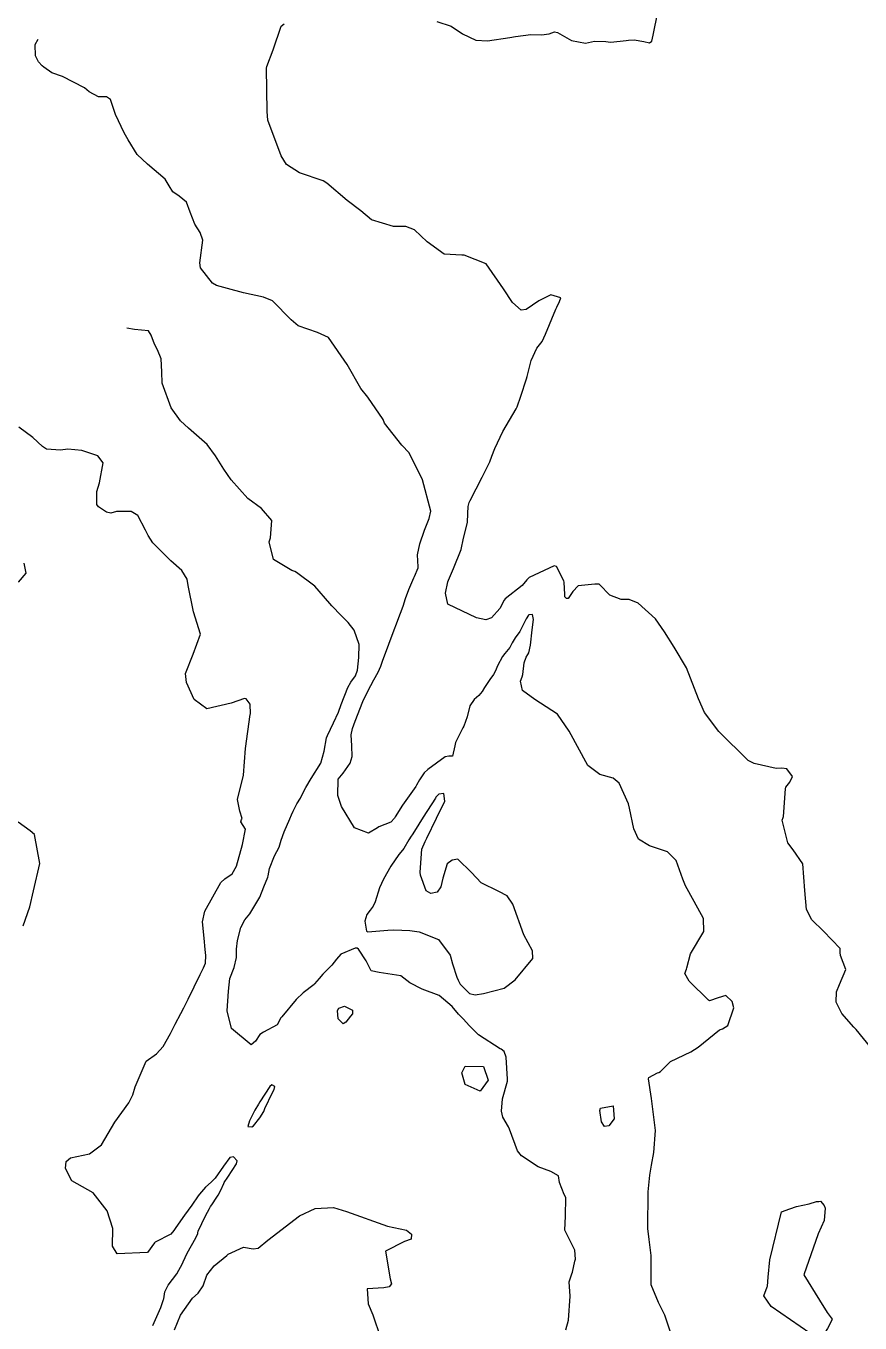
# Model space of a CAD drawing. Header units: feet. Extents: x 1313709 to 1317500, y 405869 to 411659.
# Drawn here: x 1316418 to 1316808, y 410442 to 411049 of the extents above; entities that cross this region are included whole.
import ezdxf

# ---------------------------------------------------------------- set-up
doc = ezdxf.new("R2010")
doc.units = ezdxf.units.FT
doc.layers.add('C-TOPO-MAJR', color=32, linetype='CONTINUOUS')

msp = doc.modelspace()

# ---------------------------------------------------------------- linework, layer by layer
at = {"layer": 'C-TOPO-MAJR'}
for points in [[(1316610.34, 411051.28), (1316616.99, 411049.06), (1316622.3, 411045.42), (1316628.55, 411042.5), (1316634.03, 411042.12), (1316644.49, 411043.7), (1316647.18, 411044.22), (1316654.34, 411045.17), (1316659.24, 411045.01), (1316662.83, 411045.53), (1316665.35, 411046.48), (1316666.76, 411046.14), (1316673.31, 411042.42), (1316679.89, 411041.16), (1316684.18, 411041.97), (1316689.35, 411041.81), (1316691.56, 411041.55), (1316696.14, 411042.05), (1316698.89, 411042.39), (1316699.98, 411042.47), (1316702.76, 411042.65), (1316707.23, 411041.91), (1316709.81, 411041.2), (1316710.96, 411042.05), (1316711.52, 411044.87), (1316713.76, 411055.68)], [(1316805.45, 410580.56), (1316799.84, 410586.87), (1316797.29, 410592.21), (1316797.37, 410597.08), (1316798.86, 410600.54), (1316801.7, 410607.47), (1316799.27, 410614.11), (1316799.14, 410615.45), (1316799.1, 410617.3), (1316791.33, 410625.46), (1316785.91, 410630.81), (1316783.35, 410635.59), (1316782.52, 410644.48), (1316781.55, 410657.02), (1316777.1, 410663.45), (1316774.64, 410666.72), (1316771.9, 410677.39), (1316772.4, 410678.69), (1316772.62, 410679.1), (1316773.46, 410692.05), (1316773.69, 410692.85), (1316775.57, 410695.14), (1316776.72, 410697.87), (1316774.16, 410701.46), (1316771.78, 410701.69), (1316769.09, 410701.65), (1316758.9, 410703.96), (1316756.04, 410705.39), (1316742.25, 410718.94), (1316735.62, 410727.76), (1316732.86, 410734.16), (1316727.12, 410748.76), (1316721.34, 410758.36), (1316716.92, 410765.49), (1316712.7, 410771.69), (1316704.5, 410778.94), (1316700.36, 410780.7), (1316696.64, 410780.75), (1316691.23, 410782.72), (1316686.52, 410787.72), (1316686.36, 410787.81), (1316684.31, 410787.85), (1316676.41, 410787.12), (1316673.99, 410784.42), (1316671.81, 410781.08), (1316670.94, 410781.13), (1316670.31, 410782), (1316670.16, 410782.99), (1316669.93, 410788.84), (1316669.78, 410789.37), (1316666.39, 410796.18), (1316665.28, 410796.52), (1316653.62, 410790.96), (1316652.45, 410789.94), (1316650.21, 410787.17), (1316642.31, 410780.94), (1316641.87, 410780.45), (1316639.83, 410776.48), (1316635.92, 410772.03), (1316633.31, 410771.19), (1316628.96, 410772.06), (1316615.48, 410778.5), (1316614.41, 410783.72), (1316615.53, 410788.96), (1316615.76, 410789.78), (1316618.16, 410795.19), (1316621.72, 410804.03), (1316622.75, 410809.36), (1316624.64, 410816.66), (1316624.85, 410820.99), (1316625, 410824.24), (1316625.48, 410826.1), (1316625.87, 410827.07), (1316631.54, 410837.99), (1316635.18, 410845.09), (1316636.14, 410847.74), (1316637.43, 410851.44), (1316641.23, 410859.28), (1316647.41, 410869.9), (1316647.87, 410870.83), (1316649.7, 410875.84), (1316652.31, 410883.97), (1316652.6, 410885.09), (1316654.44, 410892.49), (1316657.1, 410898.35), (1316658.97, 410900.65), (1316659.57, 410901.49), (1316661.21, 410904.92), (1316666.07, 410916.66), (1316666.43, 410917.52), (1316667.81, 410920.19), (1316668.39, 410921.85), (1316663.72, 410923.26), (1316658.1, 410920.5), (1316652.14, 410916.37), (1316649.84, 410916.13), (1316645.74, 410919.65), (1316641.54, 410926.09), (1316633.49, 410937.84), (1316623.06, 410941.89), (1316622.05, 410941.87), (1316613.83, 410942.35), (1316605.84, 410948.12), (1316599.86, 410953.76), (1316595.86, 410955.24), (1316589.99, 410955.29), (1316579.76, 410958.38), (1316574.76, 410962.59), (1316568.43, 410967.4), (1316558.8, 410975.64), (1316557.21, 410976.67), (1316546.13, 410980.33), (1316539.91, 410984.33), (1316537.49, 410988.34), (1316531.27, 411004.99), (1316530.85, 411009.07), (1316530.61, 411029.43), (1316530.71, 411030.2), (1316533.79, 411037.91), (1316537.44, 411049.08), (1316538.84, 411050.08)], [(1316719.87, 410437.26), (1316717.04, 410445.65), (1316714.04, 410451.67), (1316710.72, 410459.9), (1316710.65, 410460.38), (1316710.6, 410473.68), (1316709.69, 410481.13), (1316709.02, 410486.29), (1316709.17, 410503.35), (1316710.01, 410511.26), (1316710.79, 410515.83), (1316711.87, 410521.84), (1316712.69, 410532.06), (1316710.81, 410547.03), (1316709.44, 410556.37), (1316709.59, 410556.97), (1316713.61, 410559.19), (1316714.17, 410559.29), (1316714.95, 410559.78), (1316719.73, 410564.44), (1316729.24, 410568.94), (1316732.63, 410571.19), (1316742.55, 410579.25), (1316744.03, 410579.73), (1316746.51, 410581.26), (1316749.33, 410589.61), (1316748.51, 410592.57), (1316745.61, 410595.26), (1316742.01, 410594.25), (1316737.89, 410592.89), (1316737.47, 410593.06), (1316728.5, 410602.04), (1316726.35, 410605.57), (1316727.13, 410607.7), (1316727.39, 410608.25), (1316729.04, 410614.85), (1316735.29, 410625.26), (1316735.11, 410631.29), (1316730.81, 410639.34), (1316726.71, 410646.65), (1316725.39, 410649.78), (1316722.39, 410658.49), (1316718.33, 410662.59), (1316709.8, 410665.43), (1316704.69, 410668.52), (1316702.6, 410673.35), (1316700.58, 410683.08), (1316700.01, 410684.97), (1316695.71, 410694.69), (1316692.89, 410697.09), (1316686.62, 410698.73), (1316680.95, 410702.96), (1316672.26, 410718.99), (1316666.79, 410727.05), (1316656.17, 410733.88), (1316650.49, 410738.06), (1316649.42, 410742.47), (1316650.21, 410744.47), (1316650.58, 410745.61), (1316651.24, 410751), (1316652.1, 410753.63), (1316652.95, 410755), (1316653.41, 410755.79), (1316654.18, 410759.3), (1316654.88, 410766.45), (1316655.51, 410771.35), (1316655.05, 410773.67), (1316653.33, 410773.54), (1316653.17, 410773.38), (1316652.19, 410771.65), (1316649.29, 410765.97), (1316649.15, 410765.75), (1316646.97, 410762.75), (1316645.59, 410760.33), (1316644.45, 410758.24), (1316642.18, 410755.39), (1316641.03, 410754.04), (1316638.79, 410749.69), (1316637.81, 410747.32), (1316636.91, 410745.64), (1316635.09, 410743.23), (1316632.64, 410739.48), (1316631.58, 410737.6), (1316630.01, 410735.82), (1316627.83, 410733.95), (1316625.8, 410730.86), (1316624.54, 410725.81), (1316622.92, 410721.34), (1316622.52, 410720.62), (1316619.09, 410713.82), (1316618.73, 410712.15), (1316617.65, 410707.3), (1316616.02, 410707.29), (1316614.29, 410707.05), (1316606.1, 410701.16), (1316604.35, 410699.47), (1316602.25, 410696.21), (1316600.87, 410693.72), (1316600.48, 410693.12), (1316594.32, 410684.4), (1316590.89, 410678.89), (1316590.58, 410678.34), (1316588.85, 410676.47), (1316583.25, 410674.29), (1316582.5, 410673.85), (1316578.37, 410671.38), (1316571.81, 410673.8), (1316565.75, 410683.73), (1316563.93, 410688.92), (1316564.2, 410696.6), (1316566.46, 410699.46), (1316569.77, 410704.05), (1316570.67, 410707.25), (1316570.6, 410712.17), (1316570.23, 410717.26), (1316570.85, 410720.33), (1316572.09, 410723.68), (1316575.65, 410732.86), (1316578.07, 410737.8), (1316580.92, 410743.01), (1316582.86, 410746.68), (1316584.14, 410749.54), (1316584.98, 410751.84), (1316587.86, 410759.78), (1316590.81, 410767.67), (1316590.96, 410768.05), (1316592.13, 410770.99), (1316594.5, 410777.55), (1316595.67, 410781.11), (1316597.25, 410785.39), (1316599.58, 410790.84), (1316599.87, 410791.48), (1316601.55, 410795.56), (1316601.59, 410796.05), (1316601.27, 410801.65), (1316602.35, 410806.72), (1316604.6, 410813.07), (1316606.82, 410818.55), (1316607.6, 410822.04), (1316603.62, 410836.7), (1316597.35, 410849.3), (1316593.97, 410852.9), (1316585.91, 410863.21), (1316585.14, 410864.95), (1316578.08, 410875.47), (1316574.8, 410879.5), (1316568.43, 410890.74), (1316559.62, 410903.38), (1316554.5, 410905.68), (1316545.47, 410908.78), (1316542.1, 410911.55), (1316533.5, 410920.47), (1316529.18, 410922.23), (1316519.9, 410924.23), (1316512.32, 410926.31), (1316507.24, 410927.72), (1316505.41, 410928.75), (1316499.77, 410935.89), (1316499.34, 410938.27), (1316500.86, 410948.9), (1316499.52, 410952.49), (1316497, 410956.37), (1316494.96, 410961.93), (1316493.19, 410966.65), (1316489.69, 410969.52), (1316486.72, 410971.58), (1316485.07, 410974.29), (1316483.23, 410977.44), (1316474.93, 410984.41), (1316470.04, 410988.93), (1316465.95, 410995.83), (1316463.97, 410999.14), (1316459.94, 411007.78), (1316457.59, 411014.7), (1316455.7, 411015.91), (1316454.06, 411015.94), (1316452, 411016.05), (1316447.67, 411018.26), (1316445.47, 411020.16), (1316435.13, 411025.5), (1316430.14, 411027.19), (1316426.35, 411029.9), (1316425.65, 411030.55), (1316423.93, 411032.34), (1316422.49, 411035.18), (1316422.42, 411040.48), (1316423.81, 411042.99)], [(1316670.66, 410438.86), (1316672.01, 410443.3), (1316672.74, 410454.6), (1316672.28, 410461.22), (1316673.54, 410465.1), (1316673.84, 410465.79), (1316674.94, 410470.89), (1316675.16, 410471.87), (1316674.89, 410476.05), (1316671.68, 410482.62), (1316670.29, 410485.51), (1316670.49, 410492), (1316670.68, 410500.77), (1316669.92, 410502.09), (1316667.68, 410507.75), (1316667.33, 410510.96), (1316663.66, 410512.93), (1316657.7, 410515.05), (1316649.9, 410520.32), (1316648.09, 410522.58), (1316644.33, 410532.74), (1316643.92, 410533.83), (1316641.16, 410538.44), (1316640.58, 410541.15), (1316641.02, 410546.88), (1316643.41, 410555.21), (1316643.44, 410556.15), (1316642.78, 410566.39), (1316641.81, 410569.15), (1316640.37, 410570.16), (1316639.99, 410570.33), (1316629.9, 410576.91), (1316625.42, 410581.32), (1316622.79, 410584.31), (1316620.48, 410586.62), (1316617.46, 410590.09), (1316611.5, 410595.32), (1316603.42, 410598.28), (1316597.76, 410601.31), (1316593.52, 410604.47), (1316583.35, 410606.16), (1316579.59, 410606.9), (1316577.46, 410611.29), (1316577.31, 410611.62), (1316573.69, 410617.02), (1316573.02, 410617.52), (1316572.13, 410617.51), (1316565.4, 410614.61), (1316563.31, 410612.35), (1316561.19, 410609.53), (1316556.94, 410605.26), (1316555.27, 410603.25), (1316553.11, 410600.76), (1316552.85, 410600.54), (1316547.8, 410596.62), (1316544.55, 410593.39), (1316537.72, 410585.4), (1316537.39, 410584.82), (1316535.62, 410581.64), (1316529.24, 410578.09), (1316527.47, 410577.11), (1316525.5, 410573.97), (1316523.47, 410572.24), (1316514.2, 410579.92), (1316512.21, 410588.14), (1316512.87, 410597.29), (1316513.49, 410603.29), (1316515.5, 410608.47), (1316516.61, 410613.16), (1316516.53, 410617.05), (1316516.99, 410621.1), (1316518.57, 410627.13), (1316520.42, 410630.7), (1316522.83, 410633.6), (1316527.5, 410641.39), (1316529.35, 410646.23), (1316531.19, 410650.78), (1316531.34, 410651.4), (1316531.99, 410654.82), (1316534.4, 410660.62), (1316536.49, 410664.82), (1316537.5, 410668.06), (1316538.81, 410671.86), (1316541.58, 410678.05), (1316542.36, 410679.95), (1316543.03, 410681.56), (1316544.84, 410684.98), (1316546.45, 410687.68), (1316548.16, 410690.98), (1316548.98, 410692.73), (1316551.55, 410696.91), (1316556.11, 410704.1), (1316557.61, 410709.7), (1316558.77, 410715.95), (1316559.15, 410717.04), (1316562, 410722.9), (1316564.26, 410727.95), (1316565.57, 410731.59), (1316568.63, 410739.53), (1316570.15, 410741.93), (1316572.24, 410745.03), (1316573.15, 410747.65), (1316573.76, 410753.56), (1316574.06, 410759.64), (1316571.72, 410766.26), (1316568.82, 410769.86), (1316565.54, 410773.17), (1316561.12, 410777.68), (1316560.27, 410778.77), (1316553.3, 410786.9), (1316544.72, 410793.3), (1316543.87, 410793.72), (1316542.51, 410794.32), (1316533.86, 410799.38), (1316531.9, 410807.63), (1316532.56, 410809.54), (1316533.07, 410817.7), (1316528.23, 410823.25), (1316521.94, 410827.97), (1316514.06, 410836.75), (1316510.66, 410841.67), (1316506.81, 410847.96), (1316502.77, 410853.21), (1316494.14, 410860.88), (1316490.3, 410864.33), (1316486.05, 410870.35), (1316481.79, 410881.92), (1316481.56, 410887.2), (1316481.39, 410893.33), (1316479.59, 410897.62), (1316478.16, 410900.23), (1316476.67, 410904.48), (1316475.44, 410906.42), (1316468.82, 410907.03), (1316465.27, 410907.74)], [(1316477.41, 410440.85), (1316481.09, 410449.3), (1316482.45, 410453.05), (1316482.5, 410453.32), (1316483.01, 410456.6), (1316484.66, 410459.72), (1316488.6, 410465.09), (1316491.29, 410469.83), (1316491.68, 410470.67), (1316493.54, 410474.75), (1316497.49, 410481.95), (1316498.47, 410483.85), (1316498.54, 410484.28), (1316498.65, 410485.02), (1316502.11, 410492.12), (1316503.92, 410495.57), (1316504.48, 410496.51), (1316504.97, 410497.26), (1316507.31, 410500.86), (1316507.98, 410501.88), (1316509.18, 410504.13), (1316510.6, 410507.3), (1316510.85, 410507.75), (1316512.52, 410510.34), (1316516.64, 410516.57), (1316516.89, 410517.98), (1316515.23, 410519.75), (1316513.53, 410519.52), (1316510.48, 410515.37), (1316506.61, 410509.88), (1316504.79, 410507.92), (1316502.14, 410505.57), (1316499.24, 410502.35), (1316498.63, 410501.48), (1316495.7, 410497.23), (1316492.31, 410492.5), (1316488.18, 410486.74), (1316487.28, 410485.24), (1316485.89, 410483.57), (1316478.56, 410479.84), (1316478.2, 410479.48), (1316474.9, 410474.95), (1316460.68, 410474.32), (1316458.57, 410477.97), (1316458.73, 410486.19), (1316456.09, 410494.57), (1316449.47, 410503), (1316439.44, 410508.61), (1316436.53, 410514.33), (1316436.89, 410517.61), (1316438.94, 410519.26), (1316447.84, 410521.19), (1316453.37, 410525.42), (1316459.69, 410536.08), (1316466.15, 410545.07), (1316468.07, 410548.76), (1316469.08, 410552.54), (1316474.27, 410564.58), (1316479.13, 410568.06), (1316482.22, 410571.47), (1316485.62, 410577.56), (1316487.93, 410581.83), (1316490.54, 410586.83), (1316491.97, 410589.62), (1316493.9, 410593.57), (1316499.6, 410605.16), (1316501.15, 410608.24), (1316501.99, 410610.41), (1316502.19, 410614.05), (1316501.85, 410616.78), (1316501.37, 410622.23), (1316500.69, 410629.81), (1316501.7, 410634.8), (1316509.18, 410648.15), (1316511.16, 410649.94), (1316514.57, 410652.3), (1316516.56, 410655.87), (1316519.4, 410665.99), (1316520.76, 410673.23), (1316518.65, 410676.57), (1316518.84, 410677.63), (1316519.15, 410678.22), (1316518.09, 410681.68), (1316516.99, 410687.14), (1316519.86, 410698.53), (1316520.74, 410710.92), (1316523, 410726.84), (1316523.09, 410727.23), (1316523.02, 410731.65), (1316521.09, 410734.14), (1316520.3, 410734.29), (1316514, 410732.18), (1316502.74, 410729.45), (1316496.81, 410733.94), (1316493.22, 410741.77), (1316492.65, 410746.06), (1316496.22, 410755.03), (1316499.79, 410764.53), (1316496.52, 410774.85), (1316493.95, 410787.18), (1316493.46, 410790.27), (1316491.02, 410794.29), (1316485.9, 410798.81), (1316477.43, 410807.22), (1316475.16, 410810.62), (1316473.99, 410813.15), (1316470.32, 410819.99), (1316467.35, 410821.94), (1316460.46, 410821.91), (1316457.81, 410821.17), (1316455.71, 410821.59), (1316452.02, 410824), (1316451.21, 410825.23), (1316451.26, 410831.25), (1316452.44, 410835.34), (1316454.18, 410844.66), (1316451.62, 410847.87), (1316444.21, 410850.42), (1316437.63, 410851.01), (1316434.19, 410850.59), (1316427.6, 410851.09), (1316425.79, 410852.3), (1316421.32, 410856.44), (1316414.67, 410861.31)], [(1316414.61, 410788.8), (1316418.11, 410792.94), (1316417.2, 410797.69)], [(1316614.15, 410686.24), (1316613.61, 410689.86), (1316611.26, 410689.49), (1316609.92, 410688.08), (1316609.66, 410687.69), (1316603.92, 410678.81), (1316599.86, 410672.24), (1316598.72, 410670.56), (1316598.27, 410669.93), (1316597.24, 410668.25), (1316594.86, 410664.14), (1316593.43, 410662.39), (1316592.49, 410661.37), (1316588.82, 410655.87), (1316585.38, 410649.7), (1316583.56, 410645.7), (1316581.47, 410639.24), (1316580.52, 410637.06), (1316579.11, 410635.2), (1316577.54, 410633.19), (1316576.6, 410630.14), (1316577.49, 410625.5), (1316577.97, 410625.15), (1316587.34, 410625.88), (1316590.21, 410626.06), (1316597.63, 410625.68), (1316602.05, 410625.17), (1316611.11, 410621.51), (1316616.51, 410614.23), (1316617.72, 410610.09), (1316619.7, 410603.84), (1316620.24, 410602.5), (1316621.3, 410600.66), (1316625.6, 410596.3), (1316628.27, 410595.66), (1316632.19, 410596.3), (1316641.86, 410598.79), (1316647, 410602.69), (1316655.19, 410612.64), (1316655.17, 410616.22), (1316651.09, 410623.74), (1316645.83, 410638), (1316643.31, 410642.01), (1316639.42, 410644.03), (1316631.1, 410648.05), (1316626.6, 410652.89), (1316620.11, 410659.11), (1316617.44, 410658.59), (1316615.15, 410656.94), (1316613.1, 410650.23), (1316612.19, 410646.13), (1316610.5, 410643.74), (1316607.58, 410643.02), (1316605.29, 410644.37), (1316602.71, 410651.66), (1316602.58, 410653.08), (1316603.37, 410663.88), (1316604.86, 410667.39), (1316605.69, 410669), (1316610.15, 410678.35), (1316614.15, 410686.24)], [(1316416.68, 410627.93), (1316419.8, 410636.76), (1316421.59, 410644.38), (1316424.58, 410657.12), (1316421.96, 410670.71), (1316420.07, 410672.32), (1316414.45, 410676.46)], [(1316564.43, 410589.35), (1316567.09, 410590.35), (1316570.92, 410588.49), (1316570.89, 410586.75), (1316569.93, 410585.65), (1316567.72, 410582.77), (1316566.56, 410582.1), (1316564.21, 410584.44), (1316563.77, 410588.28), (1316564.43, 410589.35)], [(1316817.35, 410570.72), (1316815.52, 410570.35), (1316813.46, 410571.01), (1316806.52, 410579.35), (1316805.45, 410580.56)], [(1316632.24, 410562.15), (1316634.29, 410555.63), (1316630.67, 410550.5), (1316623.61, 410553.67), (1316622.09, 410559.19), (1316623.6, 410562.2), (1316632.24, 410562.15)], [(1316524.49, 410534.28), (1316527.55, 410538.03), (1316529.29, 410540.97), (1316529.78, 410542.45), (1316533.38, 410549.92), (1316534.19, 410551.28), (1316534.58, 410552.72), (1316533.15, 410553.48), (1316532.24, 410552.69), (1316527.47, 410545.48), (1316526.82, 410544.51), (1316525.13, 410541.71), (1316522.6, 410536.72), (1316521.94, 410533.94), (1316523.8, 410533.85), (1316524.49, 410534.28)], [(1316692.84, 410543.64), (1316693.33, 410537.64), (1316690.83, 410534.28), (1316688.73, 410534.01), (1316687.4, 410536.15), (1316686.59, 410541.5), (1316686.88, 410542.63), (1316692.84, 410543.64)], [(1316487.56, 410438.79), (1316490.32, 410445.62), (1316496, 410453.65), (1316498.7, 410456.01), (1316500.96, 410459.42), (1316502.63, 410464.42), (1316506.18, 410468.82), (1316512, 410473.58), (1316512.65, 410474.21), (1316519.81, 410477.49), (1316524.38, 410476.8), (1316526.77, 410477.06), (1316531.22, 410480.73), (1316546.06, 410492.16), (1316553.46, 410495.68), (1316561.96, 410496.15), (1316568.11, 410494.24), (1316587.29, 410487.41), (1316596.2, 410485.48), (1316598.54, 410483.53), (1316598.35, 410481.26), (1316595.27, 410480.09), (1316586.38, 410475.64), (1316588.45, 410462.76), (1316589.07, 410460.33), (1316587.98, 410458.87), (1316585.56, 410458.55), (1316577.77, 410457.99), (1316578.23, 410450.97), (1316580.31, 410445.85), (1316583.9, 410435.24)], [(1316775.53, 410495.46), (1316778.73, 410496.55), (1316784.54, 410497.75), (1316787.99, 410498.94), (1316789.09, 410498.96)], [(1316789.09, 410498.96), (1316789.83, 410498.98), (1316791.61, 410496.96), (1316792.14, 410495.77), (1316791.65, 410489.99)], [(1316765.44, 410463.44), (1316766.25, 410471.51), (1316771.58, 410494.12), (1316775.53, 410495.46)], [(1316791.65, 410489.99), (1316788.77, 410483.78), (1316782.12, 410464.58), (1316789.47, 410452.78)], [(1316789.47, 410452.78), (1316793.08, 410446.97), (1316795.28, 410443.77), (1316795.22, 410443.43), (1316793.76, 410440.49), (1316793.21, 410439.49), (1316791.79, 410437.26), (1316790.54, 410436.43), (1316784.83, 410437.33), (1316766.78, 410449.78), (1316763.41, 410454.79), (1316764.93, 410458.94), (1316765.02, 410459.22), (1316765.44, 410463.44)]]:
    msp.add_lwpolyline(points, dxfattribs=at)

doc.saveas('drawing.dxf')
